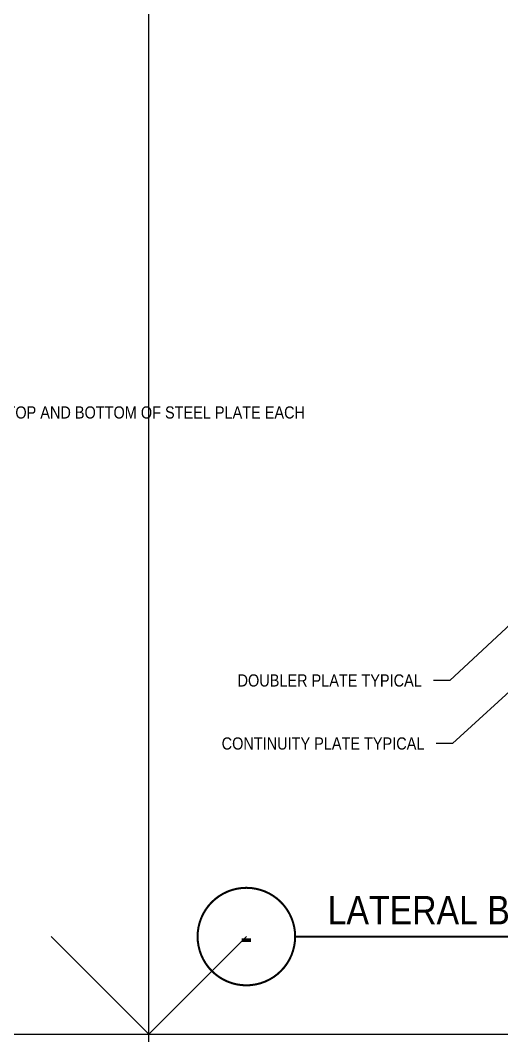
# Model space of a CAD drawing. Header units: inches. Extents: x -16404 to 14624, y -1591 to 16152.
# Drawn here: x -9043.1 to -9013.5, y 7951.9 to 8014.4 of the extents above; entities that cross this region are included whole.
import ezdxf
from ezdxf import colors
from ezdxf.entities.mleader import LeaderData, LeaderLine
from ezdxf.enums import TextEntityAlignment as Align
from ezdxf.math import Vec2, Vec3

# ---------------------------------------------------------------- set-up
doc = ezdxf.new("R2010")
doc.units = ezdxf.units.IN
doc.header["$LTSCALE"] = 24
doc.header["$MEASUREMENT"] = 0
doc.linetypes.add('DASHED2', pattern=[0.375, 0.25, -0.125])
doc.layers.get('0').update_dxf_attribs({"linetype": 'CONTINUOUS'})
doc.layers.add('S-ANNO-GRID-NONPLOT', color=251, linetype='CONTINUOUS', plot=False)
doc.layers.add('S-ANNO-NOTE', color=4, linetype='CONTINUOUS')
doc.layers.add('S-NOTE', color=4, linetype='CONTINUOUS')
doc.styles.add('Arial', font='arial.ttf', dxfattribs={"width": 0.85})

# ---------------------------------------------------------------- blocks, each defined once
blk = doc.blocks.new('Se_24x36_DETAILS_GRID')
for p, q in [((7.767424906270946, 7.66666666666672), (7.767424906270946, 15.33333333333339)), ((7.767424906271003, 7.666666666666777), (8.267424906293057, 8.166666666688942)), ((3.552713678800501e-15, 7.666666666666725), (7.767424906270949, 7.666666666666721)), ((7.76742490627095, 7.666666666666725), (15.5348498125419, 7.666666666666721)), ((7.767424906270946, 4.707345624410664e-14), (7.767424906270946, 7.66666666666672))]:
    blk.add_line(p, q)
at = {"linetype": 'DASHED2', "ltscale": 0.5}
blk.add_line((7.767424906270946, 7.66666666666672), (7.267424906248898, 8.166666666688881), dxfattribs=at)
blk = doc.blocks.new('_Integral')
at = {"color": 0, "linetype": 'ByBlock', "lineweight": -2}
for centre, start, end in [((0.44488802, -0.09133463), 101.9999999980396, 167.9999999799194), ((-0.44488802, 0.09133463), 282.0000000215427, 348.0000000034225)]:
    blk.add_arc(centre, 0.45416667, start, end, dxfattribs=at)
blk = doc.blocks.new('*U891')
at = {"const_width": 0.1875}
for points in [[(-4.5, 1.695570592395378e-15, -1), (4.5, 1.479114197289397e-31, 3.732050807568883)], [(-4.5, 5.087936460698574e-16, 1), (4.5, 0, -3.732050807568883)]]:
    blk.add_lwpolyline(points, format="xyb", dxfattribs=at)
blk.add_lwpolyline([(4.5, 0), (77.96727909999731, 0)], dxfattribs=at)
blk.add_circle((0, 0), 4.5)
at = {"style": 'Arial', "width": 0.85}
for tag, p in [('DWG_TITLE_1', (7.5, 6.1875)), ('DWG_TITLE_2', (7.5, 2.4375))]:
    blk.add_attdef(tag, text='', height=2.625, dxfattribs=at).set_placement(p, align=Align.MIDDLE_LEFT)
blk.add_attdef('#', text='', height=3, dxfattribs=at).set_placement((0, 0), align=Align.MIDDLE_CENTER)
blk.add_attdef('SCALE', text='', height=1.125, dxfattribs=at).set_placement((76.84227909999731, -1.125), align=Align.TOP_RIGHT)

msp = doc.modelspace()

# ---------------------------------------------------------------- block references
at = {"layer": 'S-ANNO-GRID-NONPLOT', "xscale": 12, "yscale": 12, "zscale": 12}
msp.add_blockref('Se_24x36_DETAILS_GRID', (-9128.36779813519, 7859.999999999998), dxfattribs=at)
at = {"layer": 'S-NOTE', "xscale": 0.6666666666666666, "yscale": 0.6666666666666666, "zscale": 0.6666666666666666}
msp.add_blockref('*U891', (-9029.158699259675, 7958.000000000266), dxfattribs=at).add_auto_attribs({'#': '-', 'DWG_TITLE_2': 'LATERAL BRACING AT COLUMN', 'SCALE': 'SCALE: N.T.S.'})

# ---------------------------------------------------------------- leaders
at = {"layer": 'S-ANNO-NOTE'}
ml = msp.add_multileader_mtext('Standard', dxfattribs=at)
ml.set_content('\\A1;STEEL COLUMN PER PLAN', color=4, style='Arial')
ml.set_leader_properties(color=2)
ml.build(insert=Vec2(0, 0))
ml.multileader.update_dxf_attribs({"dogleg_length": 0.1250000000000006, "arrow_head_size": 0.875, "scale": 8})
ctx = ml.context
ctx.base_point, ctx.scale, ctx.char_height, ctx.arrow_head_size, ctx.landing_gap_size, ctx.plane_origin, ctx.plane_x_axis, ctx.plane_y_axis = Vec3(-9079.084863139524, 8007.726399992496), 8, 0.75, 0.875, 0.72, Vec3(-9132.614488009713, 8307.671118003567), Vec3(1, -1.749720033706632e-11, -1.307440925667319e-26), Vec3(1.749720033706632e-11, 1, 5.082471053224867e-15)
notes = []
notes.append((ctx, [(0, (1, 1, 0), (-9080.084863139524, 8007.726399992514), (1, -1.749720033706632e-11, -1.307440925667317e-26), 1.000000000000004, [(0, [(-9083.587434029618, 8010.592907706651)], 0, [])])]))
ctx.mtext.insert, ctx.mtext.text_direction, ctx.mtext.rotation, ctx.mtext.width, ctx.mtext.flow_direction = Vec3(-9078.364863139515, 8008.101399992483), Vec3(1, -1.749720033706632e-11, -1.307440925667319e-26), 6.283185307162089, 8.936842853575527, 5
ml = msp.add_multileader_mtext('Standard', dxfattribs=at)
ml.set_content('\\A1;CONTINUITY PLATES WHERE OCCUR OR STIFFENER PLATE {\\H0.7x;\\S3#8;\\H1.42857x;"  ALIGNED WITH TOP AND BOTTOM OF STEEL PLATE EACH }', color=4, style='Arial')
ml.set_leader_properties(color=2)
ml.set_arrow_properties(name='INTEGRAL')
ml.build(insert=Vec2(0, 0))
ml.multileader.update_dxf_attribs({"dogleg_length": 0.1250000000000006, "arrow_head_size": 0.875, "scale": 8})
ctx = ml.context
ctx.base_point, ctx.scale, ctx.char_height, ctx.arrow_head_size, ctx.landing_gap_size, ctx.plane_origin, ctx.plane_x_axis, ctx.plane_y_axis = Vec3(-9079.08486313951, 7990.383876167307), 8, 0.75, 0.875, 0.72, Vec3(-9121.522587943782, 8288.71869801325), Vec3(1, 2.572534627643769e-12, 1.307440925667317e-26), Vec3(-2.572534627643769e-12, 1, 5.082471053224867e-15)
notes.append((ctx, [(0, (1, 1, 0), (-9080.08486313951, 7990.383876167304), (1, 2.572534627643769e-12, 1.307440925667316e-26), 1.000000000000004, [(0, [(-9084.925491142363, 7987.657140585389)], 0, [])])]))
ctx.mtext.insert, ctx.mtext.text_direction, ctx.mtext.rotation, ctx.mtext.width, ctx.mtext.flow_direction = Vec3(-9078.364863139508, 7990.765271113164), Vec3(1, 2.572534627643769e-12, 1.307440925667317e-26), 2.572534627643769e-12, 9.800907780125273, 5
ml = msp.add_multileader_mtext('Standard', dxfattribs=at)
ml.set_content('DOUBLER PLATE TYPICAL', color=4, style='Arial')
ml.set_leader_properties(color=2)
ml.build(insert=Vec2(0, 0))
ml.multileader.update_dxf_attribs({"dogleg_length": 0.1250000000000006, "arrow_head_size": 0.875, "scale": 8})
ctx = ml.context
ctx.base_point, ctx.scale, ctx.char_height, ctx.arrow_head_size, ctx.landing_gap_size, ctx.plane_origin = Vec3(-9026.346844520442, 7973.748436026938), 8, 0.75, 0.875, 0.72, Vec3(-8970.379698630011, 10781.81824228508)
ctx.text_align_type = 2
notes.append((ctx, [(0, (1, 1, 0), (-9016.64908531171, 7973.748436026938), (-1, 0), 1.000000000000004, [(0, [(-9005.906652889145, 7983.775102328088)], 0, [])])]))
ctx.mtext.insert, ctx.mtext.width, ctx.mtext.alignment, ctx.mtext.flow_direction = Vec3(-9018.369085311711, 7974.129830979189), 9.800907780125272, 3, 5
ml = msp.add_multileader_mtext('Standard', dxfattribs=at)
ml.set_content('CONTINUITY PLATE TYPICAL', color=4, style='Arial')
ml.set_leader_properties(color=2)
ml.build(insert=Vec2(0, 0))
ml.multileader.update_dxf_attribs({"dogleg_length": 0.1250000000000006, "arrow_head_size": 0.875, "scale": 8})
ctx = ml.context
ctx.base_point, ctx.scale, ctx.char_height, ctx.arrow_head_size, ctx.landing_gap_size, ctx.plane_origin = Vec3(-9027.348630234726, 7969.871111792397), 8, 0.75, 0.875, 0.72, Vec3(-8970.379698630011, 10777.94091805054)
ctx.text_align_type = 2
notes.append((ctx, [(0, (1, 1, 0), (-9016.4898034953, 7969.871111792397), (-1, 0), 1.000000000000004, [(0, [(-9005.112473162324, 7980.263178239278)], 0, [])])]))
ctx.mtext.insert, ctx.mtext.width, ctx.mtext.alignment, ctx.mtext.flow_direction = Vec3(-9018.209803495301, 7970.252506744648), 9.800907780125272, 3, 5
ml = msp.add_multileader_mtext('Standard', dxfattribs=at)
ml.set_content('\\A1;STEEL COLUMN PER PLAN', color=4, style='Arial')
ml.set_leader_properties(color=2)
ml.build(insert=Vec2(0, 0))
ml.multileader.update_dxf_attribs({"dogleg_length": 0.1250000000000006, "arrow_head_size": 0.875, "scale": 8})
ctx = ml.context
ctx.base_point, ctx.scale, ctx.char_height, ctx.arrow_head_size, ctx.landing_gap_size, ctx.plane_origin, ctx.plane_x_axis, ctx.plane_y_axis = Vec3(-9079.08486313952, 7974.329446550908), 8, 0.75, 0.875, 0.72, Vec3(-9132.614488009709, 8274.274164561979), Vec3(1, -1.749720033706632e-11, -1.307440925667319e-26), Vec3(1.749720033706632e-11, 1, 5.082471053224867e-15)
notes.append((ctx, [(0, (1, 1, 0), (-9080.08486313952, 7974.329446550925), (1, -1.749720033706632e-11, -1.307440925667317e-26), 1.000000000000004, [(0, [(-9084.882385316618, 7978.255743765437)], 0, [])])]))
ctx.mtext.insert, ctx.mtext.text_direction, ctx.mtext.rotation, ctx.mtext.width, ctx.mtext.defined_height, ctx.mtext.flow_direction = Vec3(-9078.364863139515, 7974.704446550895), Vec3(1, -1.749720033706632e-11, -1.307440925667319e-26), 6.283185307162089, 10.32115725523987, 4.205173170849404, 5
for ctx, leaders in notes:
    for number, flags, end, landing, length, lines in leaders:
        leader = LeaderData()
        leader.index, (leader.has_last_leader_line, leader.has_dogleg_vector, leader.attachment_direction) = number, flags
        leader.last_leader_point, leader.dogleg_vector, leader.dogleg_length = Vec3(end), Vec3(landing), length
        for number, points, colour, breaks in lines:
            line = LeaderLine()
            line.index, line.vertices, line.color, line.breaks = number, Vec3.list(points), colors.encode_raw_color(colour), breaks
            leader.lines.append(line)
        ctx.leaders.append(leader)

doc.saveas('drawing.dxf')
